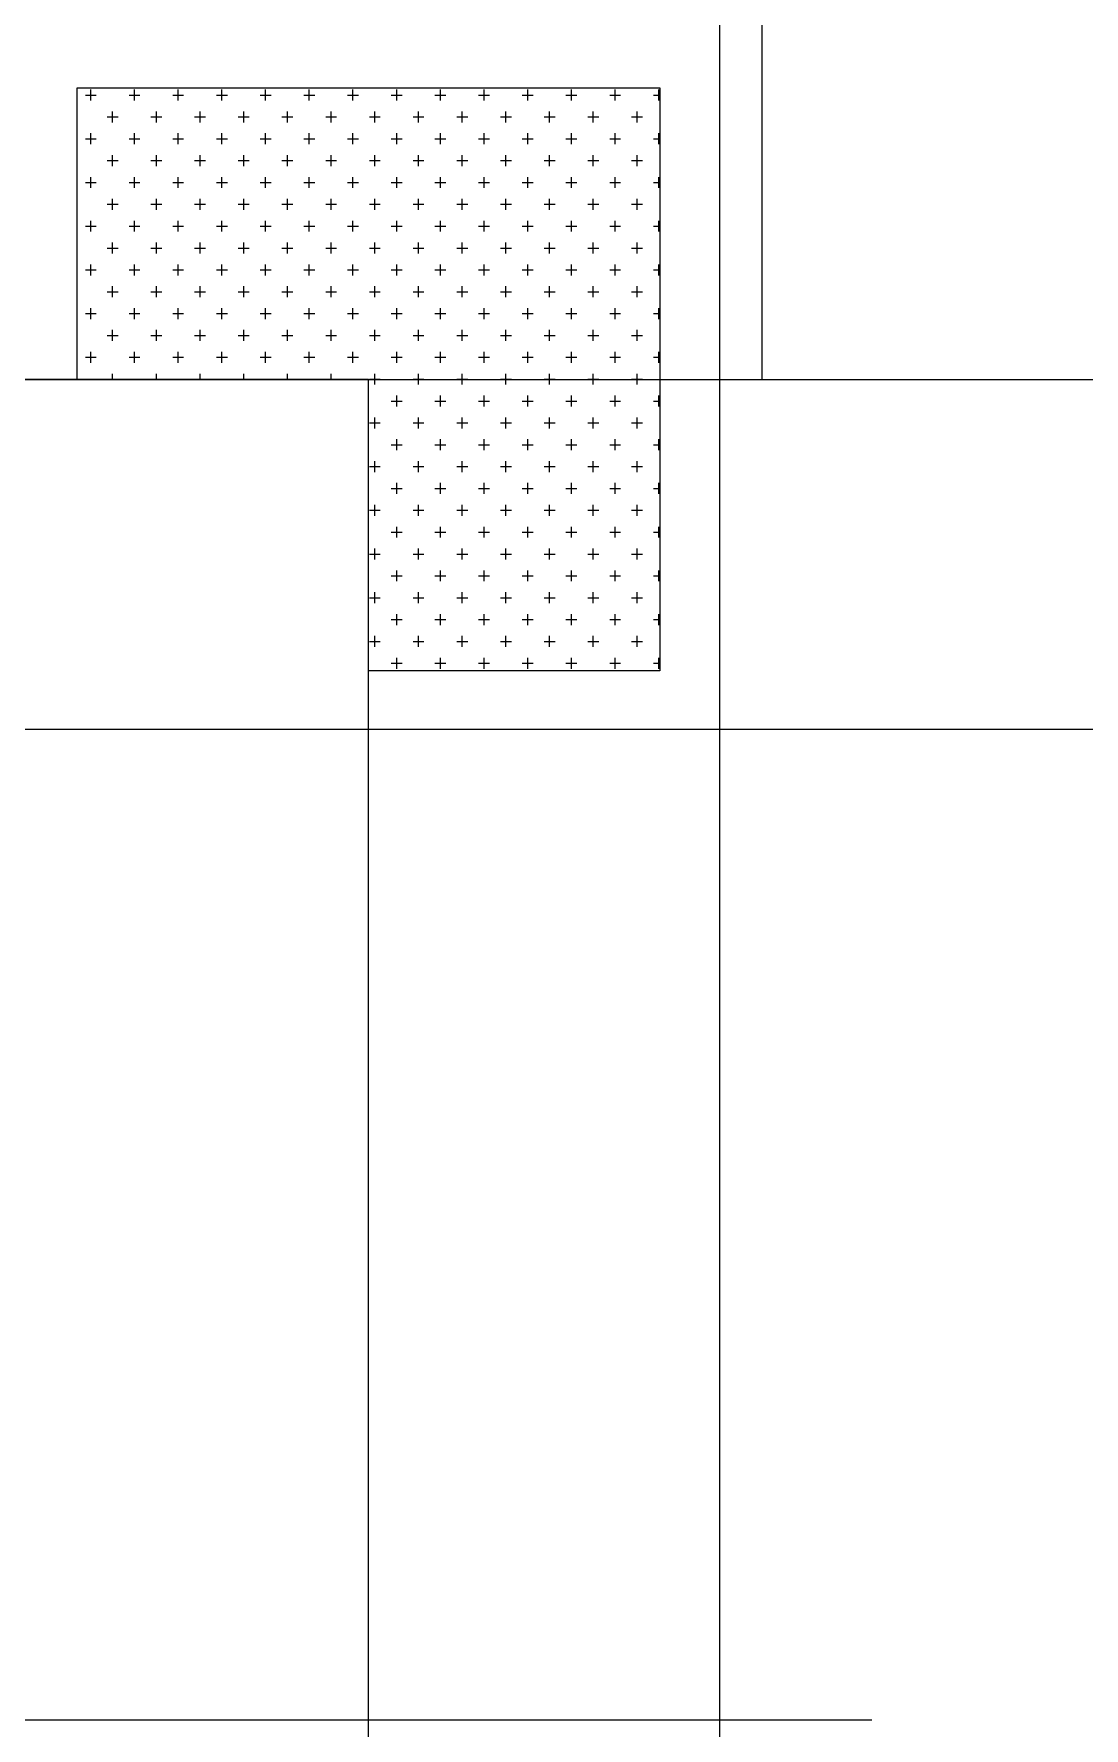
# Model space of a CAD drawing. Extents: x -40736 to 367926, y -65544 to 37405.
# Drawn here: x 347412.3 to 347448.4, y -51343.6 to -51285.5 of the extents above; entities that cross this region are included whole.
import ezdxf

# ---------------------------------------------------------------- set-up
doc = ezdxf.new("R2010")
doc.units = 0
doc.header["$LTSCALE"] = 600
doc.header["$MEASUREMENT"] = 0
doc.linetypes.add('CENTER2', pattern=[1.125, 0.75, -0.125, 0.125, -0.125])
doc.layers.add('底圖', color=253, linetype='CONTINUOUS')

msp = doc.modelspace()

# ---------------------------------------------------------------- linework, layer by layer
at = {"layer": '底圖', "linetype": 'CENTER2'}
for p, q in [((347437.28957, -49710.85549), (347437.28957, -51297.33166)), ((347435.85687, -51374.47943), (347435.85687, -50997.76262)), ((347413.78957, -51297.33166), (347413.78957, -51287.33166)), ((347413.78957, -51287.33166), (347433.78957, -51287.33166)), ((347414.25925, -51287.76262), (347414.25925, -51287.38762)), ((347415.75925, -51287.76262), (347415.75925, -51287.38762)), ((347417.25925, -51287.76262), (347417.25925, -51287.38762)), ((347418.75925, -51287.76262), (347418.75925, -51287.38762)), ((347420.25925, -51287.76262), (347420.25925, -51287.38762)), ((347421.75925, -51287.76262), (347421.75925, -51287.38762)), ((347423.25925, -51287.76262), (347423.25925, -51287.38762)), ((347424.75925, -51287.76262), (347424.75925, -51287.38762)), ((347426.25925, -51287.76262), (347426.25925, -51287.38762)), ((347427.75925, -51287.76262), (347427.75925, -51287.38762)), ((347429.25925, -51287.76262), (347429.25925, -51287.38762)), ((347430.75925, -51287.76262), (347430.75925, -51287.38762)), ((347432.25925, -51287.76262), (347432.25925, -51287.38762)), ((347433.75925, -51287.76262), (347433.75925, -51287.38762)), ((347433.78957, -51287.33166), (347433.78957, -51307.33166)), ((347414.07175, -51287.57512), (347414.44675, -51287.57512)), ((347415.57175, -51287.57512), (347415.94675, -51287.57512)), ((347417.07175, -51287.57512), (347417.44675, -51287.57512)), ((347418.57175, -51287.57512), (347418.94675, -51287.57512)), ((347420.07175, -51287.57512), (347420.44675, -51287.57512)), ((347421.57175, -51287.57512), (347421.94675, -51287.57512)), ((347423.07175, -51287.57512), (347423.44675, -51287.57512)), ((347424.57175, -51287.57512), (347424.94675, -51287.57512)), ((347426.07175, -51287.57512), (347426.44675, -51287.57512)), ((347427.57175, -51287.57512), (347427.94675, -51287.57512)), ((347429.07175, -51287.57512), (347429.44675, -51287.57512)), ((347430.57175, -51287.57512), (347430.94675, -51287.57512)), ((347432.07175, -51287.57512), (347432.44675, -51287.57512)), ((347433.57175, -51287.57512), (347433.78957, -51287.57512)), ((347414.82175, -51288.32512), (347415.19675, -51288.32512)), ((347415.00925, -51288.51262), (347415.00925, -51288.13762)), ((347416.32175, -51288.32512), (347416.69675, -51288.32512)), ((347416.50925, -51288.51262), (347416.50925, -51288.13762)), ((347417.82175, -51288.32512), (347418.19675, -51288.32512)), ((347418.00925, -51288.51262), (347418.00925, -51288.13762)), ((347419.32175, -51288.32512), (347419.69675, -51288.32512)), ((347419.50925, -51288.51262), (347419.50925, -51288.13762)), ((347420.82175, -51288.32512), (347421.19675, -51288.32512)), ((347421.00925, -51288.51262), (347421.00925, -51288.13762)), ((347422.32175, -51288.32512), (347422.69675, -51288.32512)), ((347422.50925, -51288.51262), (347422.50925, -51288.13762)), ((347423.82175, -51288.32512), (347424.19675, -51288.32512)), ((347424.00925, -51288.51262), (347424.00925, -51288.13762)), ((347425.32175, -51288.32512), (347425.69675, -51288.32512)), ((347425.50925, -51288.51262), (347425.50925, -51288.13762)), ((347426.82175, -51288.32512), (347427.19675, -51288.32512)), ((347427.00925, -51288.51262), (347427.00925, -51288.13762)), ((347428.32175, -51288.32512), (347428.69675, -51288.32512)), ((347428.50925, -51288.51262), (347428.50925, -51288.13762)), ((347429.82175, -51288.32512), (347430.19675, -51288.32512)), ((347430.00925, -51288.51262), (347430.00925, -51288.13762)), ((347431.32175, -51288.32512), (347431.69675, -51288.32512)), ((347431.50925, -51288.51262), (347431.50925, -51288.13762)), ((347432.82175, -51288.32512), (347433.19675, -51288.32512)), ((347433.00925, -51288.51262), (347433.00925, -51288.13762)), ((347414.07175, -51289.07512), (347414.44675, -51289.07512)), ((347414.25925, -51289.26262), (347414.25925, -51288.88762)), ((347415.57175, -51289.07512), (347415.94675, -51289.07512)), ((347415.75925, -51289.26262), (347415.75925, -51288.88762)), ((347417.07175, -51289.07512), (347417.44675, -51289.07512)), ((347417.25925, -51289.26262), (347417.25925, -51288.88762)), ((347418.57175, -51289.07512), (347418.94675, -51289.07512)), ((347418.75925, -51289.26262), (347418.75925, -51288.88762)), ((347420.07175, -51289.07512), (347420.44675, -51289.07512)), ((347420.25925, -51289.26262), (347420.25925, -51288.88762)), ((347421.57175, -51289.07512), (347421.94675, -51289.07512)), ((347421.75925, -51289.26262), (347421.75925, -51288.88762)), ((347423.07175, -51289.07512), (347423.44675, -51289.07512)), ((347423.25925, -51289.26262), (347423.25925, -51288.88762)), ((347424.57175, -51289.07512), (347424.94675, -51289.07512)), ((347424.75925, -51289.26262), (347424.75925, -51288.88762)), ((347426.07175, -51289.07512), (347426.44675, -51289.07512)), ((347426.25925, -51289.26262), (347426.25925, -51288.88762)), ((347427.57175, -51289.07512), (347427.94675, -51289.07512)), ((347427.75925, -51289.26262), (347427.75925, -51288.88762)), ((347429.07175, -51289.07512), (347429.44675, -51289.07512)), ((347429.25925, -51289.26262), (347429.25925, -51288.88762)), ((347430.57175, -51289.07512), (347430.94675, -51289.07512)), ((347430.75925, -51289.26262), (347430.75925, -51288.88762)), ((347432.07175, -51289.07512), (347432.44675, -51289.07512)), ((347432.25925, -51289.26262), (347432.25925, -51288.88762)), ((347433.57175, -51289.07512), (347433.78957, -51289.07512)), ((347433.75925, -51289.26262), (347433.75925, -51288.88762)), ((347415.00925, -51290.01262), (347415.00925, -51289.63762)), ((347416.50925, -51290.01262), (347416.50925, -51289.63762)), ((347418.00925, -51290.01262), (347418.00925, -51289.63762)), ((347419.50925, -51290.01262), (347419.50925, -51289.63762)), ((347421.00925, -51290.01262), (347421.00925, -51289.63762)), ((347422.50925, -51290.01262), (347422.50925, -51289.63762)), ((347424.00925, -51290.01262), (347424.00925, -51289.63762)), ((347425.50925, -51290.01262), (347425.50925, -51289.63762)), ((347427.00925, -51290.01262), (347427.00925, -51289.63762)), ((347428.50925, -51290.01262), (347428.50925, -51289.63762)), ((347430.00925, -51290.01262), (347430.00925, -51289.63762)), ((347431.50925, -51290.01262), (347431.50925, -51289.63762)), ((347433.00925, -51290.01262), (347433.00925, -51289.63762)), ((347414.82175, -51289.82512), (347415.19675, -51289.82512)), ((347416.32175, -51289.82512), (347416.69675, -51289.82512)), ((347417.82175, -51289.82512), (347418.19675, -51289.82512)), ((347419.32175, -51289.82512), (347419.69675, -51289.82512)), ((347420.82175, -51289.82512), (347421.19675, -51289.82512)), ((347422.32175, -51289.82512), (347422.69675, -51289.82512)), ((347423.82175, -51289.82512), (347424.19675, -51289.82512)), ((347425.32175, -51289.82512), (347425.69675, -51289.82512)), ((347426.82175, -51289.82512), (347427.19675, -51289.82512)), ((347428.32175, -51289.82512), (347428.69675, -51289.82512)), ((347429.82175, -51289.82512), (347430.19675, -51289.82512)), ((347431.32175, -51289.82512), (347431.69675, -51289.82512)), ((347432.82175, -51289.82512), (347433.19675, -51289.82512)), ((347414.07175, -51290.57512), (347414.44675, -51290.57512)), ((347414.25925, -51290.76262), (347414.25925, -51290.38762)), ((347415.57175, -51290.57512), (347415.94675, -51290.57512)), ((347415.75925, -51290.76262), (347415.75925, -51290.38762)), ((347417.07175, -51290.57512), (347417.44675, -51290.57512)), ((347417.25925, -51290.76262), (347417.25925, -51290.38762)), ((347418.57175, -51290.57512), (347418.94675, -51290.57512)), ((347418.75925, -51290.76262), (347418.75925, -51290.38762)), ((347420.07175, -51290.57512), (347420.44675, -51290.57512)), ((347420.25925, -51290.76262), (347420.25925, -51290.38762)), ((347421.57175, -51290.57512), (347421.94675, -51290.57512)), ((347421.75925, -51290.76262), (347421.75925, -51290.38762)), ((347423.07175, -51290.57512), (347423.44675, -51290.57512)), ((347423.25925, -51290.76262), (347423.25925, -51290.38762)), ((347424.57175, -51290.57512), (347424.94675, -51290.57512)), ((347424.75925, -51290.76262), (347424.75925, -51290.38762)), ((347426.07175, -51290.57512), (347426.44675, -51290.57512)), ((347426.25925, -51290.76262), (347426.25925, -51290.38762)), ((347427.57175, -51290.57512), (347427.94675, -51290.57512)), ((347427.75925, -51290.76262), (347427.75925, -51290.38762)), ((347429.07175, -51290.57512), (347429.44675, -51290.57512)), ((347429.25925, -51290.76262), (347429.25925, -51290.38762)), ((347430.57175, -51290.57512), (347430.94675, -51290.57512)), ((347430.75925, -51290.76262), (347430.75925, -51290.38762)), ((347432.07175, -51290.57512), (347432.44675, -51290.57512)), ((347432.25925, -51290.76262), (347432.25925, -51290.38762)), ((347433.57175, -51290.57512), (347433.78957, -51290.57512)), ((347433.75925, -51290.76262), (347433.75925, -51290.38762)), ((347414.82175, -51291.32512), (347415.19675, -51291.32512)), ((347415.00925, -51291.51262), (347415.00925, -51291.13762)), ((347416.32175, -51291.32512), (347416.69675, -51291.32512)), ((347416.50925, -51291.51262), (347416.50925, -51291.13762)), ((347417.82175, -51291.32512), (347418.19675, -51291.32512)), ((347418.00925, -51291.51262), (347418.00925, -51291.13762)), ((347419.32175, -51291.32512), (347419.69675, -51291.32512)), ((347419.50925, -51291.51262), (347419.50925, -51291.13762)), ((347420.82175, -51291.32512), (347421.19675, -51291.32512)), ((347421.00925, -51291.51262), (347421.00925, -51291.13762)), ((347422.32175, -51291.32512), (347422.69675, -51291.32512)), ((347422.50925, -51291.51262), (347422.50925, -51291.13762)), ((347423.82175, -51291.32512), (347424.19675, -51291.32512)), ((347424.00925, -51291.51262), (347424.00925, -51291.13762)), ((347425.32175, -51291.32512), (347425.69675, -51291.32512)), ((347425.50925, -51291.51262), (347425.50925, -51291.13762)), ((347426.82175, -51291.32512), (347427.19675, -51291.32512)), ((347427.00925, -51291.51262), (347427.00925, -51291.13762)), ((347428.32175, -51291.32512), (347428.69675, -51291.32512)), ((347428.50925, -51291.51262), (347428.50925, -51291.13762)), ((347429.82175, -51291.32512), (347430.19675, -51291.32512)), ((347430.00925, -51291.51262), (347430.00925, -51291.13762)), ((347431.32175, -51291.32512), (347431.69675, -51291.32512)), ((347431.50925, -51291.51262), (347431.50925, -51291.13762)), ((347432.82175, -51291.32512), (347433.19675, -51291.32512)), ((347433.00925, -51291.51262), (347433.00925, -51291.13762)), ((347414.25925, -51292.26262), (347414.25925, -51291.88762)), ((347415.75925, -51292.26262), (347415.75925, -51291.88762)), ((347417.25925, -51292.26262), (347417.25925, -51291.88762)), ((347418.75925, -51292.26262), (347418.75925, -51291.88762)), ((347420.25925, -51292.26262), (347420.25925, -51291.88762)), ((347421.75925, -51292.26262), (347421.75925, -51291.88762)), ((347423.25925, -51292.26262), (347423.25925, -51291.88762)), ((347424.75925, -51292.26262), (347424.75925, -51291.88762)), ((347426.25925, -51292.26262), (347426.25925, -51291.88762)), ((347427.75925, -51292.26262), (347427.75925, -51291.88762)), ((347429.25925, -51292.26262), (347429.25925, -51291.88762)), ((347430.75925, -51292.26262), (347430.75925, -51291.88762)), ((347432.25925, -51292.26262), (347432.25925, -51291.88762)), ((347433.75925, -51292.26262), (347433.75925, -51291.88762)), ((347414.07175, -51292.07512), (347414.44675, -51292.07512)), ((347415.57175, -51292.07512), (347415.94675, -51292.07512)), ((347417.07175, -51292.07512), (347417.44675, -51292.07512)), ((347418.57175, -51292.07512), (347418.94675, -51292.07512)), ((347420.07175, -51292.07512), (347420.44675, -51292.07512)), ((347421.57175, -51292.07512), (347421.94675, -51292.07512)), ((347423.07175, -51292.07512), (347423.44675, -51292.07512)), ((347424.57175, -51292.07512), (347424.94675, -51292.07512)), ((347426.07175, -51292.07512), (347426.44675, -51292.07512)), ((347427.57175, -51292.07512), (347427.94675, -51292.07512)), ((347429.07175, -51292.07512), (347429.44675, -51292.07512)), ((347430.57175, -51292.07512), (347430.94675, -51292.07512)), ((347432.07175, -51292.07512), (347432.44675, -51292.07512)), ((347433.57175, -51292.07512), (347433.78957, -51292.07512)), ((347414.82175, -51292.82512), (347415.19675, -51292.82512)), ((347415.00925, -51293.01262), (347415.00925, -51292.63762)), ((347416.32175, -51292.82512), (347416.69675, -51292.82512)), ((347416.50925, -51293.01262), (347416.50925, -51292.63762)), ((347417.82175, -51292.82512), (347418.19675, -51292.82512)), ((347418.00925, -51293.01262), (347418.00925, -51292.63762)), ((347419.32175, -51292.82512), (347419.69675, -51292.82512)), ((347419.50925, -51293.01262), (347419.50925, -51292.63762)), ((347420.82175, -51292.82512), (347421.19675, -51292.82512)), ((347421.00925, -51293.01262), (347421.00925, -51292.63762)), ((347422.32175, -51292.82512), (347422.69675, -51292.82512)), ((347422.50925, -51293.01262), (347422.50925, -51292.63762)), ((347423.82175, -51292.82512), (347424.19675, -51292.82512)), ((347424.00925, -51293.01262), (347424.00925, -51292.63762)), ((347425.32175, -51292.82512), (347425.69675, -51292.82512)), ((347425.50925, -51293.01262), (347425.50925, -51292.63762)), ((347426.82175, -51292.82512), (347427.19675, -51292.82512)), ((347427.00925, -51293.01262), (347427.00925, -51292.63762)), ((347428.32175, -51292.82512), (347428.69675, -51292.82512)), ((347428.50925, -51293.01262), (347428.50925, -51292.63762)), ((347429.82175, -51292.82512), (347430.19675, -51292.82512)), ((347430.00925, -51293.01262), (347430.00925, -51292.63762)), ((347431.32175, -51292.82512), (347431.69675, -51292.82512)), ((347431.50925, -51293.01262), (347431.50925, -51292.63762)), ((347432.82175, -51292.82512), (347433.19675, -51292.82512)), ((347433.00925, -51293.01262), (347433.00925, -51292.63762)), ((347414.07175, -51293.57512), (347414.44675, -51293.57512)), ((347414.25925, -51293.76262), (347414.25925, -51293.38762)), ((347415.57175, -51293.57512), (347415.94675, -51293.57512)), ((347415.75925, -51293.76262), (347415.75925, -51293.38762)), ((347417.07175, -51293.57512), (347417.44675, -51293.57512)), ((347417.25925, -51293.76262), (347417.25925, -51293.38762)), ((347418.57175, -51293.57512), (347418.94675, -51293.57512)), ((347418.75925, -51293.76262), (347418.75925, -51293.38762)), ((347420.07175, -51293.57512), (347420.44675, -51293.57512)), ((347420.25925, -51293.76262), (347420.25925, -51293.38762)), ((347421.57175, -51293.57512), (347421.94675, -51293.57512)), ((347421.75925, -51293.76262), (347421.75925, -51293.38762)), ((347423.07175, -51293.57512), (347423.44675, -51293.57512)), ((347423.25925, -51293.76262), (347423.25925, -51293.38762)), ((347424.57175, -51293.57512), (347424.94675, -51293.57512)), ((347424.75925, -51293.76262), (347424.75925, -51293.38762)), ((347426.07175, -51293.57512), (347426.44675, -51293.57512)), ((347426.25925, -51293.76262), (347426.25925, -51293.38762)), ((347427.57175, -51293.57512), (347427.94675, -51293.57512)), ((347427.75925, -51293.76262), (347427.75925, -51293.38762)), ((347429.07175, -51293.57512), (347429.44675, -51293.57512)), ((347429.25925, -51293.76262), (347429.25925, -51293.38762)), ((347430.57175, -51293.57512), (347430.94675, -51293.57512)), ((347430.75925, -51293.76262), (347430.75925, -51293.38762)), ((347432.07175, -51293.57512), (347432.44675, -51293.57512)), ((347432.25925, -51293.76262), (347432.25925, -51293.38762)), ((347433.57175, -51293.57512), (347433.78957, -51293.57512)), ((347433.75925, -51293.76262), (347433.75925, -51293.38762)), ((347414.82175, -51294.32512), (347415.19675, -51294.32512)), ((347415.00925, -51294.51262), (347415.00925, -51294.13762)), ((347416.32175, -51294.32512), (347416.69675, -51294.32512)), ((347416.50925, -51294.51262), (347416.50925, -51294.13762)), ((347417.82175, -51294.32512), (347418.19675, -51294.32512)), ((347418.00925, -51294.51262), (347418.00925, -51294.13762)), ((347419.32175, -51294.32512), (347419.69675, -51294.32512)), ((347419.50925, -51294.51262), (347419.50925, -51294.13762)), ((347420.82175, -51294.32512), (347421.19675, -51294.32512)), ((347421.00925, -51294.51262), (347421.00925, -51294.13762)), ((347422.32175, -51294.32512), (347422.69675, -51294.32512)), ((347422.50925, -51294.51262), (347422.50925, -51294.13762)), ((347423.82175, -51294.32512), (347424.19675, -51294.32512)), ((347424.00925, -51294.51262), (347424.00925, -51294.13762)), ((347425.32175, -51294.32512), (347425.69675, -51294.32512)), ((347425.50925, -51294.51262), (347425.50925, -51294.13762)), ((347426.82175, -51294.32512), (347427.19675, -51294.32512)), ((347427.00925, -51294.51262), (347427.00925, -51294.13762)), ((347428.32175, -51294.32512), (347428.69675, -51294.32512)), ((347428.50925, -51294.51262), (347428.50925, -51294.13762)), ((347429.82175, -51294.32512), (347430.19675, -51294.32512)), ((347430.00925, -51294.51262), (347430.00925, -51294.13762)), ((347431.32175, -51294.32512), (347431.69675, -51294.32512)), ((347431.50925, -51294.51262), (347431.50925, -51294.13762)), ((347432.82175, -51294.32512), (347433.19675, -51294.32512)), ((347433.00925, -51294.51262), (347433.00925, -51294.13762)), ((347414.25925, -51295.26262), (347414.25925, -51294.88762)), ((347415.75925, -51295.26262), (347415.75925, -51294.88762)), ((347417.25925, -51295.26262), (347417.25925, -51294.88762)), ((347418.75925, -51295.26262), (347418.75925, -51294.88762)), ((347420.25925, -51295.26262), (347420.25925, -51294.88762)), ((347421.75925, -51295.26262), (347421.75925, -51294.88762)), ((347423.25925, -51295.26262), (347423.25925, -51294.88762)), ((347424.75925, -51295.26262), (347424.75925, -51294.88762)), ((347426.25925, -51295.26262), (347426.25925, -51294.88762)), ((347427.75925, -51295.26262), (347427.75925, -51294.88762)), ((347429.25925, -51295.26262), (347429.25925, -51294.88762)), ((347430.75925, -51295.26262), (347430.75925, -51294.88762)), ((347432.25925, -51295.26262), (347432.25925, -51294.88762)), ((347433.75925, -51295.26262), (347433.75925, -51294.88762)), ((347414.07175, -51295.07512), (347414.44675, -51295.07512)), ((347415.57175, -51295.07512), (347415.94675, -51295.07512)), ((347417.07175, -51295.07512), (347417.44675, -51295.07512)), ((347418.57175, -51295.07512), (347418.94675, -51295.07512)), ((347420.07175, -51295.07512), (347420.44675, -51295.07512)), ((347421.57175, -51295.07512), (347421.94675, -51295.07512)), ((347423.07175, -51295.07512), (347423.44675, -51295.07512)), ((347424.57175, -51295.07512), (347424.94675, -51295.07512)), ((347426.07175, -51295.07512), (347426.44675, -51295.07512)), ((347427.57175, -51295.07512), (347427.94675, -51295.07512)), ((347429.07175, -51295.07512), (347429.44675, -51295.07512)), ((347430.57175, -51295.07512), (347430.94675, -51295.07512)), ((347432.07175, -51295.07512), (347432.44675, -51295.07512)), ((347433.57175, -51295.07512), (347433.78957, -51295.07512)), ((347414.82175, -51295.82512), (347415.19675, -51295.82512)), ((347415.00925, -51296.01262), (347415.00925, -51295.63762)), ((347416.32175, -51295.82512), (347416.69675, -51295.82512)), ((347416.50925, -51296.01262), (347416.50925, -51295.63762)), ((347417.82175, -51295.82512), (347418.19675, -51295.82512)), ((347418.00925, -51296.01262), (347418.00925, -51295.63762)), ((347419.32175, -51295.82512), (347419.69675, -51295.82512)), ((347419.50925, -51296.01262), (347419.50925, -51295.63762)), ((347420.82175, -51295.82512), (347421.19675, -51295.82512)), ((347421.00925, -51296.01262), (347421.00925, -51295.63762)), ((347422.32175, -51295.82512), (347422.69675, -51295.82512)), ((347422.50925, -51296.01262), (347422.50925, -51295.63762)), ((347423.82175, -51295.82512), (347424.19675, -51295.82512)), ((347424.00925, -51296.01262), (347424.00925, -51295.63762)), ((347425.32175, -51295.82512), (347425.69675, -51295.82512)), ((347425.50925, -51296.01262), (347425.50925, -51295.63762)), ((347426.82175, -51295.82512), (347427.19675, -51295.82512)), ((347427.00925, -51296.01262), (347427.00925, -51295.63762)), ((347428.32175, -51295.82512), (347428.69675, -51295.82512)), ((347428.50925, -51296.01262), (347428.50925, -51295.63762)), ((347429.82175, -51295.82512), (347430.19675, -51295.82512)), ((347430.00925, -51296.01262), (347430.00925, -51295.63762)), ((347431.32175, -51295.82512), (347431.69675, -51295.82512)), ((347431.50925, -51296.01262), (347431.50925, -51295.63762)), ((347432.82175, -51295.82512), (347433.19675, -51295.82512)), ((347433.00925, -51296.01262), (347433.00925, -51295.63762)), ((347414.07175, -51296.57512), (347414.44675, -51296.57512)), ((347414.25925, -51296.76262), (347414.25925, -51296.38762)), ((347415.57175, -51296.57512), (347415.94675, -51296.57512)), ((347415.75925, -51296.76262), (347415.75925, -51296.38762)), ((347417.07175, -51296.57512), (347417.44675, -51296.57512)), ((347417.25925, -51296.76262), (347417.25925, -51296.38762)), ((347418.57175, -51296.57512), (347418.94675, -51296.57512)), ((347418.75925, -51296.76262), (347418.75925, -51296.38762)), ((347420.07175, -51296.57512), (347420.44675, -51296.57512)), ((347420.25925, -51296.76262), (347420.25925, -51296.38762)), ((347421.57175, -51296.57512), (347421.94675, -51296.57512)), ((347421.75925, -51296.76262), (347421.75925, -51296.38762)), ((347423.07175, -51296.57512), (347423.44675, -51296.57512)), ((347423.25925, -51296.76262), (347423.25925, -51296.38762)), ((347424.57175, -51296.57512), (347424.94675, -51296.57512)), ((347424.75925, -51296.76262), (347424.75925, -51296.38762)), ((347426.07175, -51296.57512), (347426.44675, -51296.57512)), ((347426.25925, -51296.76262), (347426.25925, -51296.38762)), ((347427.57175, -51296.57512), (347427.94675, -51296.57512)), ((347427.75925, -51296.76262), (347427.75925, -51296.38762)), ((347429.07175, -51296.57512), (347429.44675, -51296.57512)), ((347429.25925, -51296.76262), (347429.25925, -51296.38762)), ((347430.57175, -51296.57512), (347430.94675, -51296.57512)), ((347430.75925, -51296.76262), (347430.75925, -51296.38762)), ((347432.07175, -51296.57512), (347432.44675, -51296.57512)), ((347432.25925, -51296.76262), (347432.25925, -51296.38762)), ((347433.57175, -51296.57512), (347433.78957, -51296.57512)), ((347433.75925, -51296.76262), (347433.75925, -51296.38762)), ((347415.00925, -51297.33166), (347415.00925, -51297.13762)), ((347416.50925, -51297.33166), (347416.50925, -51297.13762)), ((347418.00925, -51297.33166), (347418.00925, -51297.13762)), ((347419.50925, -51297.33166), (347419.50925, -51297.13762)), ((347421.00925, -51297.33166), (347421.00925, -51297.13762)), ((347422.50925, -51297.33166), (347422.50925, -51297.13762)), ((347424.00925, -51297.51262), (347424.00925, -51297.13762)), ((347425.50925, -51297.51262), (347425.50925, -51297.13762)), ((347427.00925, -51297.51262), (347427.00925, -51297.13762)), ((347428.50925, -51297.51262), (347428.50925, -51297.13762)), ((347430.00925, -51297.51262), (347430.00925, -51297.13762)), ((347431.50925, -51297.51262), (347431.50925, -51297.13762)), ((347433.00925, -51297.51262), (347433.00925, -51297.13762)), ((347423.78957, -51297.33166), (347358.78957, -51297.33166)), ((347391.28957, -51297.33166), (347423.78957, -51297.33166)), ((347423.78957, -51297.33166), (347413.78957, -51297.33166)), ((347414.82175, -51297.32512), (347415.19675, -51297.32512)), ((347416.32175, -51297.32512), (347416.69675, -51297.32512)), ((347417.82175, -51297.32512), (347418.19675, -51297.32512)), ((347419.32175, -51297.32512), (347419.69675, -51297.32512)), ((347420.82175, -51297.32512), (347421.19675, -51297.32512)), ((347422.32175, -51297.32512), (347422.69675, -51297.32512)), ((347423.78957, -51297.33166), (347458.78957, -51297.33166)), ((347423.78957, -51307.33166), (347423.78957, -51297.33166)), ((347423.78957, -51389.33166), (347423.78957, -51297.33166)), ((347423.82175, -51297.32512), (347424.19675, -51297.32512)), ((347425.32175, -51297.32512), (347425.69675, -51297.32512)), ((347426.82175, -51297.32512), (347427.19675, -51297.32512)), ((347428.32175, -51297.32512), (347428.69675, -51297.32512)), ((347429.82175, -51297.32512), (347430.19675, -51297.32512)), ((347431.32175, -51297.32512), (347431.69675, -51297.32512)), ((347432.82175, -51297.32512), (347433.19675, -51297.32512)), ((347424.57175, -51298.07512), (347424.94675, -51298.07512)), ((347424.75925, -51298.26262), (347424.75925, -51297.88762)), ((347426.07175, -51298.07512), (347426.44675, -51298.07512)), ((347426.25925, -51298.26262), (347426.25925, -51297.88762)), ((347427.57175, -51298.07512), (347427.94675, -51298.07512)), ((347427.75925, -51298.26262), (347427.75925, -51297.88762)), ((347429.07175, -51298.07512), (347429.44675, -51298.07512)), ((347429.25925, -51298.26262), (347429.25925, -51297.88762)), ((347430.57175, -51298.07512), (347430.94675, -51298.07512)), ((347430.75925, -51298.26262), (347430.75925, -51297.88762)), ((347432.07175, -51298.07512), (347432.44675, -51298.07512)), ((347432.25925, -51298.26262), (347432.25925, -51297.88762)), ((347433.57175, -51298.07512), (347433.78957, -51298.07512)), ((347433.75925, -51298.26262), (347433.75925, -51297.88762)), ((347423.82175, -51298.82512), (347424.19675, -51298.82512)), ((347424.00925, -51299.01262), (347424.00925, -51298.63762)), ((347425.32175, -51298.82512), (347425.69675, -51298.82512)), ((347425.50925, -51299.01262), (347425.50925, -51298.63762)), ((347426.82175, -51298.82512), (347427.19675, -51298.82512)), ((347427.00925, -51299.01262), (347427.00925, -51298.63762)), ((347428.32175, -51298.82512), (347428.69675, -51298.82512)), ((347428.50925, -51299.01262), (347428.50925, -51298.63762)), ((347429.82175, -51298.82512), (347430.19675, -51298.82512)), ((347430.00925, -51299.01262), (347430.00925, -51298.63762)), ((347431.32175, -51298.82512), (347431.69675, -51298.82512)), ((347431.50925, -51299.01262), (347431.50925, -51298.63762)), ((347432.82175, -51298.82512), (347433.19675, -51298.82512)), ((347433.00925, -51299.01262), (347433.00925, -51298.63762)), ((347424.57175, -51299.57512), (347424.94675, -51299.57512)), ((347424.75925, -51299.76262), (347424.75925, -51299.38762)), ((347426.07175, -51299.57512), (347426.44675, -51299.57512)), ((347426.25925, -51299.76262), (347426.25925, -51299.38762)), ((347427.57175, -51299.57512), (347427.94675, -51299.57512)), ((347427.75925, -51299.76262), (347427.75925, -51299.38762)), ((347429.07175, -51299.57512), (347429.44675, -51299.57512)), ((347429.25925, -51299.76262), (347429.25925, -51299.38762)), ((347430.57175, -51299.57512), (347430.94675, -51299.57512)), ((347430.75925, -51299.76262), (347430.75925, -51299.38762)), ((347432.07175, -51299.57512), (347432.44675, -51299.57512)), ((347432.25925, -51299.76262), (347432.25925, -51299.38762)), ((347433.57175, -51299.57512), (347433.78957, -51299.57512)), ((347433.75925, -51299.76262), (347433.75925, -51299.38762)), ((347424.00925, -51300.51262), (347424.00925, -51300.13762)), ((347425.50925, -51300.51262), (347425.50925, -51300.13762)), ((347427.00925, -51300.51262), (347427.00925, -51300.13762)), ((347428.50925, -51300.51262), (347428.50925, -51300.13762)), ((347430.00925, -51300.51262), (347430.00925, -51300.13762)), ((347431.50925, -51300.51262), (347431.50925, -51300.13762)), ((347433.00925, -51300.51262), (347433.00925, -51300.13762)), ((347423.82175, -51300.32512), (347424.19675, -51300.32512)), ((347425.32175, -51300.32512), (347425.69675, -51300.32512)), ((347426.82175, -51300.32512), (347427.19675, -51300.32512)), ((347428.32175, -51300.32512), (347428.69675, -51300.32512)), ((347429.82175, -51300.32512), (347430.19675, -51300.32512)), ((347431.32175, -51300.32512), (347431.69675, -51300.32512)), ((347432.82175, -51300.32512), (347433.19675, -51300.32512)), ((347424.57175, -51301.07512), (347424.94675, -51301.07512)), ((347424.75925, -51301.26262), (347424.75925, -51300.88762)), ((347426.07175, -51301.07512), (347426.44675, -51301.07512)), ((347426.25925, -51301.26262), (347426.25925, -51300.88762)), ((347427.57175, -51301.07512), (347427.94675, -51301.07512)), ((347427.75925, -51301.26262), (347427.75925, -51300.88762)), ((347429.07175, -51301.07512), (347429.44675, -51301.07512)), ((347429.25925, -51301.26262), (347429.25925, -51300.88762)), ((347430.57175, -51301.07512), (347430.94675, -51301.07512)), ((347430.75925, -51301.26262), (347430.75925, -51300.88762)), ((347432.07175, -51301.07512), (347432.44675, -51301.07512)), ((347432.25925, -51301.26262), (347432.25925, -51300.88762)), ((347433.57175, -51301.07512), (347433.78957, -51301.07512)), ((347433.75925, -51301.26262), (347433.75925, -51300.88762)), ((347423.82175, -51301.82512), (347424.19675, -51301.82512)), ((347424.00925, -51302.01262), (347424.00925, -51301.63762)), ((347425.32175, -51301.82512), (347425.69675, -51301.82512)), ((347425.50925, -51302.01262), (347425.50925, -51301.63762)), ((347426.82175, -51301.82512), (347427.19675, -51301.82512)), ((347427.00925, -51302.01262), (347427.00925, -51301.63762)), ((347428.32175, -51301.82512), (347428.69675, -51301.82512)), ((347428.50925, -51302.01262), (347428.50925, -51301.63762)), ((347429.82175, -51301.82512), (347430.19675, -51301.82512)), ((347430.00925, -51302.01262), (347430.00925, -51301.63762)), ((347431.32175, -51301.82512), (347431.69675, -51301.82512)), ((347431.50925, -51302.01262), (347431.50925, -51301.63762)), ((347432.82175, -51301.82512), (347433.19675, -51301.82512)), ((347433.00925, -51302.01262), (347433.00925, -51301.63762)), ((347424.75925, -51302.76262), (347424.75925, -51302.38762)), ((347426.25925, -51302.76262), (347426.25925, -51302.38762)), ((347427.75925, -51302.76262), (347427.75925, -51302.38762)), ((347429.25925, -51302.76262), (347429.25925, -51302.38762)), ((347430.75925, -51302.76262), (347430.75925, -51302.38762)), ((347432.25925, -51302.76262), (347432.25925, -51302.38762)), ((347433.75925, -51302.76262), (347433.75925, -51302.38762)), ((347424.57175, -51302.57512), (347424.94675, -51302.57512)), ((347426.07175, -51302.57512), (347426.44675, -51302.57512)), ((347427.57175, -51302.57512), (347427.94675, -51302.57512)), ((347429.07175, -51302.57512), (347429.44675, -51302.57512)), ((347430.57175, -51302.57512), (347430.94675, -51302.57512)), ((347432.07175, -51302.57512), (347432.44675, -51302.57512)), ((347433.57175, -51302.57512), (347433.78957, -51302.57512)), ((347423.82175, -51303.32512), (347424.19675, -51303.32512)), ((347424.00925, -51303.51262), (347424.00925, -51303.13762)), ((347425.32175, -51303.32512), (347425.69675, -51303.32512)), ((347425.50925, -51303.51262), (347425.50925, -51303.13762)), ((347426.82175, -51303.32512), (347427.19675, -51303.32512)), ((347427.00925, -51303.51262), (347427.00925, -51303.13762)), ((347428.32175, -51303.32512), (347428.69675, -51303.32512)), ((347428.50925, -51303.51262), (347428.50925, -51303.13762)), ((347429.82175, -51303.32512), (347430.19675, -51303.32512)), ((347430.00925, -51303.51262), (347430.00925, -51303.13762)), ((347431.32175, -51303.32512), (347431.69675, -51303.32512)), ((347431.50925, -51303.51262), (347431.50925, -51303.13762)), ((347432.82175, -51303.32512), (347433.19675, -51303.32512)), ((347433.00925, -51303.51262), (347433.00925, -51303.13762)), ((347424.57175, -51304.07512), (347424.94675, -51304.07512)), ((347424.75925, -51304.26262), (347424.75925, -51303.88762)), ((347426.07175, -51304.07512), (347426.44675, -51304.07512)), ((347426.25925, -51304.26262), (347426.25925, -51303.88762)), ((347427.57175, -51304.07512), (347427.94675, -51304.07512)), ((347427.75925, -51304.26262), (347427.75925, -51303.88762)), ((347429.07175, -51304.07512), (347429.44675, -51304.07512)), ((347429.25925, -51304.26262), (347429.25925, -51303.88762)), ((347430.57175, -51304.07512), (347430.94675, -51304.07512)), ((347430.75925, -51304.26262), (347430.75925, -51303.88762)), ((347432.07175, -51304.07512), (347432.44675, -51304.07512)), ((347432.25925, -51304.26262), (347432.25925, -51303.88762)), ((347433.57175, -51304.07512), (347433.78957, -51304.07512)), ((347433.75925, -51304.26262), (347433.75925, -51303.88762)), ((347423.82175, -51304.82512), (347424.19675, -51304.82512)), ((347424.00925, -51305.01262), (347424.00925, -51304.63762)), ((347425.32175, -51304.82512), (347425.69675, -51304.82512)), ((347425.50925, -51305.01262), (347425.50925, -51304.63762)), ((347426.82175, -51304.82512), (347427.19675, -51304.82512)), ((347427.00925, -51305.01262), (347427.00925, -51304.63762)), ((347428.32175, -51304.82512), (347428.69675, -51304.82512)), ((347428.50925, -51305.01262), (347428.50925, -51304.63762)), ((347429.82175, -51304.82512), (347430.19675, -51304.82512)), ((347430.00925, -51305.01262), (347430.00925, -51304.63762)), ((347431.32175, -51304.82512), (347431.69675, -51304.82512)), ((347431.50925, -51305.01262), (347431.50925, -51304.63762)), ((347432.82175, -51304.82512), (347433.19675, -51304.82512)), ((347433.00925, -51305.01262), (347433.00925, -51304.63762)), ((347424.75925, -51305.76262), (347424.75925, -51305.38762)), ((347426.25925, -51305.76262), (347426.25925, -51305.38762)), ((347427.75925, -51305.76262), (347427.75925, -51305.38762)), ((347429.25925, -51305.76262), (347429.25925, -51305.38762)), ((347430.75925, -51305.76262), (347430.75925, -51305.38762)), ((347432.25925, -51305.76262), (347432.25925, -51305.38762)), ((347433.75925, -51305.76262), (347433.75925, -51305.38762)), ((347424.57175, -51305.57512), (347424.94675, -51305.57512)), ((347426.07175, -51305.57512), (347426.44675, -51305.57512)), ((347427.57175, -51305.57512), (347427.94675, -51305.57512)), ((347429.07175, -51305.57512), (347429.44675, -51305.57512)), ((347430.57175, -51305.57512), (347430.94675, -51305.57512)), ((347432.07175, -51305.57512), (347432.44675, -51305.57512)), ((347433.57175, -51305.57512), (347433.78957, -51305.57512)), ((347423.82175, -51306.32512), (347424.19675, -51306.32512)), ((347424.00925, -51306.51262), (347424.00925, -51306.13762)), ((347425.32175, -51306.32512), (347425.69675, -51306.32512)), ((347425.50925, -51306.51262), (347425.50925, -51306.13762)), ((347426.82175, -51306.32512), (347427.19675, -51306.32512)), ((347427.00925, -51306.51262), (347427.00925, -51306.13762)), ((347428.32175, -51306.32512), (347428.69675, -51306.32512)), ((347428.50925, -51306.51262), (347428.50925, -51306.13762)), ((347429.82175, -51306.32512), (347430.19675, -51306.32512)), ((347430.00925, -51306.51262), (347430.00925, -51306.13762)), ((347431.32175, -51306.32512), (347431.69675, -51306.32512)), ((347431.50925, -51306.51262), (347431.50925, -51306.13762)), ((347432.82175, -51306.32512), (347433.19675, -51306.32512)), ((347433.00925, -51306.51262), (347433.00925, -51306.13762)), ((347424.57175, -51307.07512), (347424.94675, -51307.07512)), ((347424.75925, -51307.26262), (347424.75925, -51306.88762)), ((347426.07175, -51307.07512), (347426.44675, -51307.07512)), ((347426.25925, -51307.26262), (347426.25925, -51306.88762)), ((347427.57175, -51307.07512), (347427.94675, -51307.07512)), ((347427.75925, -51307.26262), (347427.75925, -51306.88762)), ((347429.07175, -51307.07512), (347429.44675, -51307.07512)), ((347429.25925, -51307.26262), (347429.25925, -51306.88762)), ((347430.57175, -51307.07512), (347430.94675, -51307.07512)), ((347430.75925, -51307.26262), (347430.75925, -51306.88762)), ((347432.07175, -51307.07512), (347432.44675, -51307.07512)), ((347432.25925, -51307.26262), (347432.25925, -51306.88762)), ((347433.57175, -51307.07512), (347433.78957, -51307.07512)), ((347433.75925, -51307.26262), (347433.75925, -51306.88762)), ((347433.78957, -51307.33166), (347423.78957, -51307.33166)), ((346411.78957, -51309.33166), (347458.78957, -51309.33166)), ((347391.28957, -51309.33166), (347423.78957, -51309.33166)), ((347423.78957, -51309.33166), (348391.28957, -51309.33166)), ((333491.07, -51343.33166), (361991.28956, -51343.33166)), ((347358.78957, -51343.33166), (347423.78957, -51343.33166))]:
    msp.add_line(p, q, dxfattribs=at)

doc.saveas('drawing.dxf')
